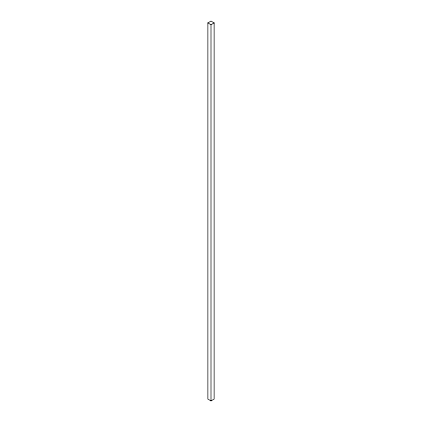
<?xml version="1.0" encoding="UTF-8"?>
<svg xmlns="http://www.w3.org/2000/svg" width="422" height="422" viewBox="0 0 422 422"><rect width="100%" height="100%" fill="white"/><g stroke="black" fill="none" stroke-linecap="round" stroke-linejoin="round"><path stroke-width="0.63" d="M207.867 22.909L211 21.1L214.133 22.909L214.133 399.091L211 400.9L207.867 399.091L207.867 22.909L211 24.719L214.133 22.909M211 24.719L211 400.9"/></g></svg>
